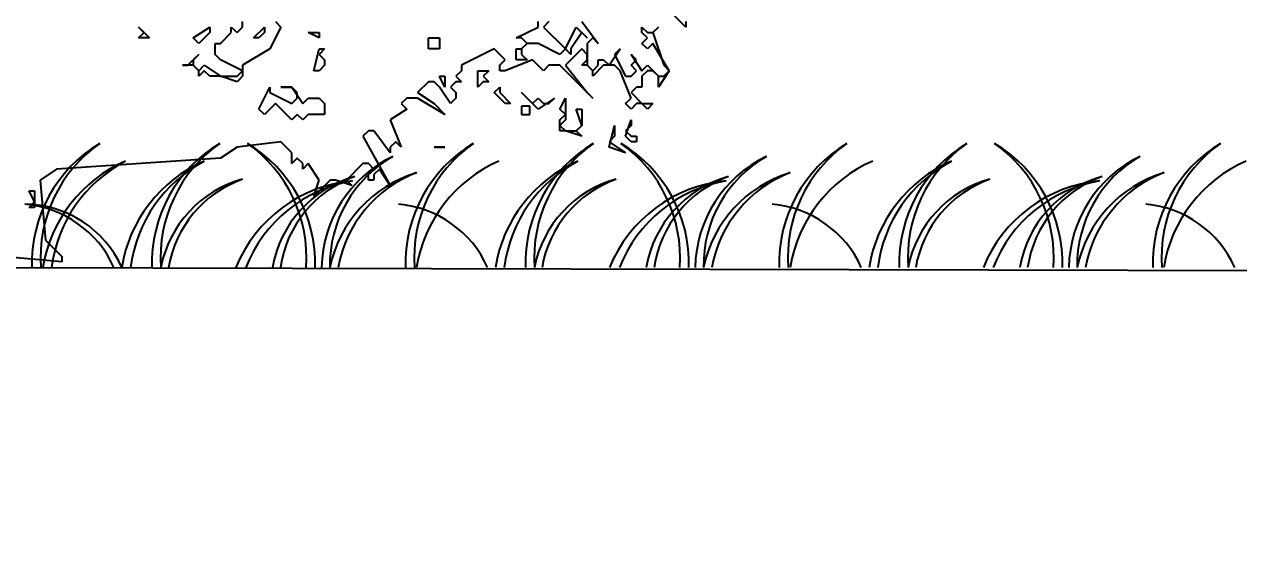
# Model space of a CAD drawing. Header units: millimetres. Extents: x 3633 to 4629, y 3430 to 3787.
# Drawn here: x 4514.41 to 4525.31, y 3708.16 to 3712.97 of the extents above; entities that cross this region are included whole.
import ezdxf

# ---------------------------------------------------------------- set-up
doc = ezdxf.new("R2010")
doc.units = ezdxf.units.MM
doc.styles.add('СПДС', font='isocpeur.ttf')
doc.dimstyles.new('СПДС', dxfattribs={"dimtxt": 1.25, "dimasz": 0.75, "dimexe": 0.3, "dimexo": 0.2, "dimgap": 0.3, "dimtad": 1, "dimrnd": 0.05, "dimzin": 1, "dimtxsty": 'СПДС', "dimblk": 'ARCHTICK', "dimcen": 0.6, "dimclrd": 7, "dimclre": 7, "dimclrt": 7, "dimazin": 0, "dimtfac": 1, "dimtmove": 1, "dimatfit": 3, "dimldrblk": 'OBLIQUE', "dimfxl": 1, "dimlwd": -1, "dimlwe": -1, "dimarcsym": 0})

# ---------------------------------------------------------------- blocks, each defined once
blk = doc.blocks.new('_ArchTick')
at = {"color": 0, "linetype": 'ByBlock', "const_width": 0.15}
blk.add_lwpolyline([(-0.5, -0.5), (0.5, 0.5)], dxfattribs=at)
blk = doc.blocks.new('*D216')
at = {"color": 7, "transparency": 16777216}
for p, q in [((4526.98, 3710.374), (4526.98, 3692.93)), ((4499.48, 3697.997), (4499.48, 3692.93)), ((4499.48, 3693.53), (4526.98, 3693.53))]:
    blk.add_line(p, q, dxfattribs=at)
at = {"layer": 'Defpoints', "color": 0, "transparency": 16777216}
for p in [(4526.98, 3710.774), (4499.48, 3698.397), (4526.98, 3693.53)]:
    blk.add_point(p, dxfattribs=at)
at = {"color": 7, "transparency": 16777216, "xscale": 1.5, "yscale": 1.5, "zscale": 1.5, "rotation": 180}
blk.add_blockref('_ArchTick', (4499.48, 3693.53), dxfattribs=at)
at = {"color": 7, "transparency": 16777216, "xscale": 1.5, "yscale": 1.5, "zscale": 1.5}
blk.add_blockref('_ArchTick', (4526.98, 3693.53), dxfattribs=at)
at = {"color": 7, "transparency": 16777216, "insert": (4513.23, 3695.63), "char_height": 2.5, "attachment_point": 5, "style": 'СПДС'}
blk.add_mtext('5,50', dxfattribs=at)
blk = doc.blocks.new('_Oblique')
at = {"color": 0, "linetype": 'ByBlock', "lineweight": -2}
blk.add_line((-0.5, -0.5), (0.5, 0.5), dxfattribs=at)
blk = doc.blocks.new('Pine 3 Elev_133')
at = {"color": 0}
for p, q in [((954.8, 878.3), (954.8, 898.3)), ((1074.8, 898.3), (1094.8, 878.3)), ((2034.8, 878.3), (2034.8, 898.3)), ((2074.8, 898.3), (2054.8, 878.3)), ((2194.8, 898.3), (2254.8, 818.4)), ((2574.8, 878.3), (2534.8, 918.3)), ((2574.8, 898.3), (2574.8, 878.3)), ((594.8, 858.4), (574.8, 878.3)), ((574.8, 878.3), (614.8, 838.4)), ((574.8, 838.4), (594.8, 858.4)), ((774.8, 838.4), (834.8, 878.3)), ((834.8, 858.4), (794.8, 818.4)), ((834.8, 878.3), (834.8, 858.4)), ((873.8, 818.4), (913.8, 858.4)), ((913.8, 858.4), (913.8, 878.3)), ((913.8, 878.3), (934.8, 858.4)), ((934.8, 858.4), (954.8, 878.3)), ((994.8, 838.4), (1034.8, 878.3)), ((1034.8, 858.4), (1014.8, 838.4)), ((1034.8, 878.3), (1034.8, 858.4)), ((1094.8, 878.3), (1054.8, 798.5)), ((1234.8, 838.4), (1194.8, 858.4)), ((1194.8, 858.4), (1234.8, 858.4)), ((1234.8, 858.4), (1234.8, 838.4)), ((1954.8, 838.4), (2034.8, 878.3)), ((2054.8, 878.3), (2134.8, 798.5)), ((2134.8, 798.5), (2174.8, 878.3)), ((2194.8, 858.4), (2154.8, 798.5)), ((2174.8, 878.3), (2214.8, 838.4)), ((2214.8, 838.4), (2194.8, 858.4)), ((2414.8, 858.4), (2414.8, 878.3)), ((2414.8, 878.3), (2434.8, 858.4)), ((2434.8, 838.4), (2414.8, 858.4)), ((2434.8, 858.4), (2454.8, 858.4)), ((2454.8, 858.4), (2474.8, 878.3)), ((2474.8, 878.3), (2454.8, 858.4)), ((2454.8, 858.4), (2494.8, 738.6)), ((614.8, 838.4), (574.8, 838.4)), ((794.8, 818.4), (774.8, 838.4)), ((854.8, 778.5), (854.8, 818.4)), ((854.8, 818.4), (873.8, 818.4)), ((1014.8, 838.4), (994.8, 838.4)), ((1634.8, 798.5), (1634.8, 838.4)), ((1634.8, 838.4), (1674.8, 838.4)), ((1674.8, 838.4), (1674.8, 798.5)), ((1974.8, 838.4), (1954.8, 838.4)), ((1994.8, 818.4), (1974.8, 838.4)), ((1994.8, 818.4), (1974.8, 798.5)), ((1974.8, 798.5), (1994.8, 818.4)), ((2034.8, 818.4), (1994.8, 818.4)), ((2114.8, 778.5), (2034.8, 818.4)), ((2234.8, 838.4), (2214.8, 818.4)), ((2214.8, 818.4), (2214.8, 738.6)), ((2254.8, 818.4), (2234.8, 838.4)), ((2414.8, 818.4), (2434.8, 838.4)), ((2434.8, 798.5), (2414.8, 818.4)), ((2454.8, 818.4), (2434.8, 798.5)), ((2514.8, 718.6), (2454.8, 818.4)), ((754.8, 738.6), (794.8, 778.5)), ((794.8, 778.5), (774.8, 758.6)), ((774.8, 758.6), (774.8, 738.6)), ((873.8, 758.6), (854.8, 778.5)), ((954.8, 718.6), (873.8, 758.6)), ((1054.8, 798.5), (954.8, 738.6)), ((1214.8, 718.6), (1234.8, 798.5)), ((1234.8, 798.5), (1254.8, 798.5)), ((1254.8, 798.5), (1234.8, 778.5)), ((1234.8, 778.5), (1254.8, 758.6)), ((1254.8, 758.6), (1254.8, 738.6)), ((1654.8, 798.5), (1634.8, 798.5)), ((1674.8, 798.5), (1654.8, 798.5)), ((1874.8, 798.5), (1754.8, 738.6)), ((1914.8, 758.6), (1874.8, 798.5)), ((1894.8, 738.6), (1914.8, 758.6)), ((2014.8, 758.6), (1914.8, 718.6)), ((1954.8, 758.6), (1954.8, 798.5)), ((1954.8, 798.5), (1974.8, 798.5)), ((1994.8, 758.6), (1954.8, 758.6)), ((1974.8, 798.5), (1974.8, 778.5)), ((1974.8, 778.5), (1994.8, 758.6)), ((2054.8, 718.6), (2014.8, 758.6)), ((2134.8, 798.5), (2114.8, 778.5)), ((2194.8, 798.5), (2134.8, 738.6)), ((2154.8, 778.5), (2134.8, 798.5)), ((2154.8, 798.5), (2154.8, 778.5)), ((2214.8, 778.5), (2194.8, 798.5)), ((2194.8, 738.6), (2214.8, 758.6)), ((2214.8, 758.6), (2214.8, 778.5)), ((2254.8, 738.6), (2254.8, 758.6)), ((2254.8, 758.6), (2274.8, 758.6)), ((2274.8, 758.6), (2294.8, 738.6)), ((2294.8, 738.6), (2334.8, 798.5)), ((2334.8, 798.5), (2314.8, 778.5)), ((2314.8, 778.5), (2354.8, 698.7)), ((2394.8, 758.6), (2374.8, 778.5)), ((2374.8, 778.5), (2414.8, 718.6)), ((2374.8, 738.6), (2394.8, 758.6)), ((774.8, 738.6), (734.8, 738.6)), ((734.8, 738.6), (754.8, 738.6)), ((794.8, 718.6), (774.8, 738.6)), ((774.8, 738.6), (794.8, 718.6)), ((794.8, 718.6), (814.8, 738.6)), ((814.8, 718.6), (794.8, 698.7)), ((794.8, 698.7), (794.8, 718.6)), ((814.8, 738.6), (873.8, 698.7)), ((834.8, 698.7), (814.8, 718.6)), ((934.8, 698.7), (954.8, 718.6)), ((954.8, 738.6), (954.8, 698.7)), ((1234.8, 718.6), (1214.8, 718.6)), ((1254.8, 738.6), (1234.8, 718.6)), ((1754.8, 718.6), (1734.8, 698.7)), ((1754.8, 738.6), (1754.8, 718.6)), ((1814.8, 658.7), (1814.8, 718.6)), ((1814.8, 718.6), (1854.8, 718.6)), ((1854.8, 718.6), (1834.8, 698.7)), ((1894.8, 718.6), (1894.8, 738.6)), ((1914.8, 718.6), (1894.8, 718.6)), ((2074.8, 738.6), (2054.8, 718.6)), ((2114.8, 738.6), (2074.8, 738.6)), ((2234.8, 618.8), (2114.8, 738.6)), ((2134.8, 738.6), (2214.8, 638.8)), ((2214.8, 738.6), (2194.8, 738.6)), ((2214.8, 738.6), (2234.8, 718.6)), ((2234.8, 718.6), (2214.8, 738.6)), ((2234.8, 718.6), (2254.8, 738.6)), ((2274.8, 738.6), (2234.8, 698.7)), ((2234.8, 698.7), (2234.8, 718.6)), ((2314.8, 738.6), (2274.8, 738.6)), ((2334.8, 718.6), (2314.8, 738.6)), ((2374.8, 618.8), (2334.8, 718.6)), ((2394.8, 718.6), (2374.8, 738.6)), ((2374.8, 698.7), (2394.8, 718.6)), ((2414.8, 718.6), (2434.8, 738.6)), ((2434.8, 718.6), (2414.8, 698.7)), ((2434.8, 738.6), (2474.8, 698.7)), ((2454.8, 718.6), (2434.8, 718.6)), ((2474.8, 698.7), (2454.8, 718.6)), ((2514.8, 718.6), (2474.8, 658.7)), ((2494.8, 738.6), (2514.8, 718.6)), ((2494.8, 698.7), (2514.8, 718.6)), ((873.8, 698.7), (834.8, 698.7)), ((934.8, 678.7), (873.8, 698.7)), ((873.8, 698.7), (934.8, 698.7)), ((954.8, 698.7), (934.8, 678.7)), ((1634.8, 678.7), (1594.8, 638.8)), ((1654.8, 678.7), (1634.8, 678.7)), ((1674.8, 658.7), (1654.8, 678.7)), ((1694.8, 658.7), (1674.8, 698.7)), ((1674.8, 698.7), (1694.8, 698.7)), ((1694.8, 698.7), (1694.8, 658.7)), ((1734.8, 678.7), (1714.8, 658.7)), ((1734.8, 698.7), (1754.8, 678.7)), ((1754.8, 678.7), (1734.8, 678.7)), ((1834.8, 678.7), (1814.8, 658.7)), ((1834.8, 698.7), (1854.8, 678.7)), ((1854.8, 678.7), (1834.8, 678.7)), ((2354.8, 698.7), (2374.8, 698.7)), ((2414.8, 698.7), (2414.8, 658.7)), ((2474.8, 698.7), (2494.8, 698.7)), ((2474.8, 658.7), (2474.8, 698.7)), ((1014.8, 578.9), (1054.8, 658.7)), ((1054.8, 658.7), (1054.8, 638.8)), ((1054.8, 638.8), (1134.8, 598.9)), ((1134.8, 658.7), (1094.8, 658.7)), ((1094.8, 658.7), (1134.8, 658.7)), ((1154.8, 638.8), (1134.8, 658.7)), ((1134.8, 658.7), (1174.8, 598.9)), ((1154.8, 618.8), (1154.8, 638.8)), ((1594.8, 638.8), (1654.8, 598.9)), ((1714.8, 598.9), (1674.8, 658.7)), ((1714.8, 658.7), (1734.8, 638.8)), ((1734.8, 638.8), (1734.8, 618.8)), ((1874.8, 638.8), (1894.8, 658.7)), ((1914.8, 598.9), (1874.8, 638.8)), ((1894.8, 658.7), (1894.8, 638.8)), ((1894.8, 638.8), (1934.8, 598.9)), ((2034.8, 578.9), (1974.8, 638.8)), ((1974.8, 638.8), (2014.8, 598.9)), ((2214.8, 638.8), (2234.8, 618.8)), ((2394.8, 658.7), (2374.8, 638.8)), ((2374.8, 638.8), (2414.8, 598.9)), ((2414.8, 658.7), (2394.8, 658.7)), ((1034.8, 558.9), (1014.8, 578.9)), ((1074.8, 598.9), (1034.8, 558.9)), ((1134.8, 539), (1074.8, 598.9)), ((1134.8, 598.9), (1154.8, 618.8)), ((1174.8, 598.9), (1194.8, 618.8)), ((1194.8, 618.8), (1234.8, 618.8)), ((1234.8, 618.8), (1254.8, 598.9)), ((1254.8, 598.9), (1254.8, 558.9)), ((1554.8, 578.9), (1494.8, 539)), ((1554.8, 618.8), (1534.8, 598.9)), ((1534.8, 598.9), (1554.8, 578.9)), ((1594.8, 618.8), (1554.8, 618.8)), ((1694.8, 558.9), (1594.8, 618.8)), ((1654.8, 598.9), (1694.8, 558.9)), ((1734.8, 618.8), (1714.8, 598.9)), ((1934.8, 598.9), (1914.8, 598.9)), ((2004.8, 588.9), (1974.8, 588.9)), ((1974.8, 588.9), (1974.8, 558.9)), ((2004.8, 558.9), (2004.8, 588.9)), ((2014.8, 598.9), (2034.8, 618.8)), ((2034.8, 618.8), (2054.8, 598.9)), ((2094.8, 618.8), (2034.8, 578.9)), ((2054.8, 598.9), (2074.8, 598.9)), ((2074.8, 598.9), (2094.8, 618.8)), ((2114.8, 578.9), (2134.8, 618.8)), ((2134.8, 558.9), (2114.8, 578.9)), ((2134.8, 618.8), (2134.8, 539)), ((2194.8, 519), (2174.8, 578.9)), ((2174.8, 578.9), (2194.8, 578.9)), ((2194.8, 578.9), (2194.8, 519)), ((2354.8, 598.9), (2374.8, 618.8)), ((2374.8, 578.9), (2354.8, 598.9)), ((2394.8, 598.9), (2374.8, 578.9)), ((2414.8, 598.9), (2394.8, 598.9)), ((2414.8, 598.9), (2454.8, 598.9)), ((2434.8, 578.9), (2414.8, 598.9)), ((2454.8, 598.9), (2434.8, 578.9)), ((1154.8, 558.9), (1134.8, 539)), ((1174.8, 539), (1154.8, 558.9)), ((1194.8, 558.9), (1174.8, 539)), ((1254.8, 558.9), (1194.8, 558.9)), ((1494.8, 539), (1534.8, 439.2)), ((1974.8, 558.9), (2004.8, 558.9)), ((2114.8, 539), (2134.8, 558.9)), ((2114.8, 499), (2114.8, 539)), ((2134.8, 539), (2114.8, 519)), ((2354.8, 479.1), (2374.8, 539)), ((2374.8, 539), (2374.8, 519)), ((1414.8, 499), (1394.8, 479.1)), ((1434.8, 499), (1414.8, 499)), ((1494.8, 419.2), (1434.8, 499)), ((2114.8, 519), (2134.8, 499)), ((2134.8, 499), (2114.8, 499)), ((2134.8, 499), (2174.8, 499)), ((2194.8, 479.1), (2134.8, 499)), ((2174.8, 499), (2194.8, 519)), ((2194.8, 519), (2174.8, 499)), ((2174.8, 499), (2194.8, 479.1)), ((2294.8, 439.2), (2314.8, 519)), ((2314.8, 519), (2314.8, 479.1)), ((2374.8, 519), (2354.8, 499)), ((2354.8, 499), (2374.8, 479.1)), ((1094.8, 459.1), (934.8, 439.2)), ((1134.8, 419.2), (1094.8, 459.1)), ((1394.8, 479.1), (1494.8, 299.4)), ((1514.8, 459.1), (1494.8, 439.2)), ((1534.8, 439.2), (1514.8, 459.1)), ((2314.8, 479.1), (2294.8, 459.1)), ((2294.8, 459.1), (2354.8, 419.2)), ((2374.8, 459.1), (2354.8, 479.1)), ((2374.8, 479.1), (2394.8, 479.1)), ((2394.8, 459.1), (2374.8, 459.1)), ((2394.8, 479.1), (2394.8, 459.1)), ((934.8, 439.2), (873.8, 399.2)), ((1134.8, 379.3), (1134.8, 419.2)), ((1494.8, 439.2), (1494.8, 419.2)), ((1694.8, 439.2), (1654.8, 439.2)), ((1654.8, 439.2), (1694.8, 439.2)), ((2354.8, 419.2), (2294.8, 439.2)), ((274.8, 359.3), (214.8, 319.4)), ((873.8, 399.2), (274.8, 359.3)), ((1154.8, 399.2), (1134.8, 379.3)), ((1174.8, 379.3), (1154.8, 399.2)), ((1194.8, 379.3), (1174.8, 359.3)), ((1174.8, 359.3), (1174.8, 379.3)), ((1234.8, 319.4), (1194.8, 379.3)), ((1394.8, 379.3), (1334.8, 319.4)), ((1414.8, 379.3), (1394.8, 379.3)), ((1434.8, 359.3), (1414.8, 379.3)), ((1414.8, 339.4), (1434.8, 359.3)), ((1454.8, 359.3), (1434.8, 339.4)), ((1494.8, 299.4), (1454.8, 359.3)), ((214.8, 319.4), (234.8, 99.8)), ((1274.8, 319.4), (1214.8, 259.5)), ((1214.8, 259.5), (1234.8, 319.4)), ((1294.8, 319.4), (1274.8, 319.4)), ((1354.8, 299.4), (1294.8, 319.4)), ((1334.8, 319.4), (1354.8, 299.4)), ((1414.8, 319.4), (1414.8, 339.4)), ((1434.8, 319.4), (1414.8, 319.4)), ((1434.8, 339.4), (1434.8, 319.4)), ((194.8, 239.5), (174.8, 279.5)), ((174.8, 279.5), (194.8, 279.5)), ((194.8, 279.5), (194.8, 219.6)), ((174.8, 219.6), (194.8, 239.5)), ((194.8, 219.6), (174.8, 219.6)), ((234.8, 99.8), (294.8, 39.9)), ((294.8, 20), (74.8, 39.9)), ((294.8, 39.9), (294.8, 20))]:
    blk.add_line(p, q, dxfattribs=at)

msp = doc.modelspace()

# ---------------------------------------------------------------- linework, layer by layer
at = {"color": 0}
msp.add_line((4514.316, 3710.79), (4526.979, 3710.759), dxfattribs=at)
for centre, radius, start, end in [((4515.733, 3710.828), 1.253, 120.9153, 181.7436), ((4515.811, 3710.879), 1.253, 125.1975, 184.082), ((4516.81, 3710.828), 1.253, 120.9153, 181.7436), ((4516.888, 3710.879), 1.253, 125.1975, 184.082), ((4515.77, 3710.828), 1.253, 358.2564, 59.0847), ((4515.692, 3710.879), 1.253, 355.918, 54.8025), ((4519.085, 3710.828), 1.253, 120.9153, 181.7436), ((4519.164, 3710.879), 1.253, 125.1975, 184.082), ((4520.162, 3710.828), 1.253, 120.9153, 181.7436), ((4520.241, 3710.879), 1.253, 125.1975, 184.082), ((4519.123, 3710.828), 1.253, 358.2564, 59.0847), ((4519.044, 3710.879), 1.253, 355.918, 54.8025), ((4522.438, 3710.828), 1.253, 120.9153, 181.7436), ((4522.516, 3710.879), 1.253, 125.1975, 184.082), ((4523.515, 3710.828), 1.253, 120.9153, 181.7436), ((4523.593, 3710.879), 1.253, 125.1975, 184.082), ((4522.475, 3710.828), 1.253, 358.2564, 59.0847), ((4522.397, 3710.879), 1.253, 355.918, 54.8025), ((4525.791, 3710.828), 1.253, 120.9153, 181.7436), ((4525.869, 3710.879), 1.253, 125.1975, 184.082), ((4515.817, 3710.593), 1.253, 113.3716, 170.93), ((4515.901, 3710.633), 1.253, 117.6539, 172.7928), ((4516.524, 3710.593), 1.253, 113.3716, 170.93), ((4516.609, 3710.633), 1.253, 117.6539, 172.7928), ((4518.208, 3710.77), 1.128, 115.7068, 178.9593), ((4518.282, 3710.809), 1.128, 119.989, 180.9593), ((4519.169, 3710.593), 1.253, 113.3716, 170.93), ((4519.877, 3710.593), 1.253, 113.3716, 170.93), ((4519.962, 3710.633), 1.253, 117.6539, 172.7928), ((4521.56, 3710.77), 1.128, 115.7068, 178.9593), ((4521.635, 3710.809), 1.128, 119.989, 180.9593), ((4522.522, 3710.593), 1.253, 113.3716, 170.93), ((4523.23, 3710.593), 1.253, 113.3716, 170.93), ((4523.314, 3710.633), 1.253, 117.6539, 172.7928), ((4524.913, 3710.77), 1.128, 115.7068, 178.9593), ((4524.987, 3710.809), 1.128, 119.989, 180.9593), ((4525.874, 3710.593), 1.253, 113.3716, 170.93), ((4518.259, 3710.56), 1.128, 106.7576, 168.2484), ((4518.338, 3710.588), 1.128, 111.0398, 169.6613), ((4521.611, 3710.56), 1.128, 106.7576, 168.2484), ((4521.691, 3710.588), 1.128, 111.0398, 169.6613), ((4524.964, 3710.56), 1.128, 106.7576, 168.2484), ((4525.044, 3710.588), 1.128, 111.0398, 169.6613), ((4516.642, 3710.595), 1.023, 105.3788, 169.0232), ((4516.715, 3710.618), 1.023, 109.661, 170.3333), ((4517.473, 3710.319), 1.253, 95.3506, 157.9162), ((4517.566, 3710.331), 1.253, 99.6328, 158.5173), ((4517.649, 3710.618), 1.023, 105.3788, 170.2977), ((4517.722, 3710.641), 1.023, 109.661, 171.6027), ((4519.994, 3710.595), 1.023, 105.3788, 169.0232), ((4520.067, 3710.618), 1.023, 109.661, 170.3333), ((4520.826, 3710.319), 1.253, 95.3506, 157.9162), ((4520.919, 3710.331), 1.253, 99.6328, 158.5173), ((4521.002, 3710.618), 1.023, 105.3788, 170.2977), ((4521.075, 3710.641), 1.023, 109.661, 171.6027), ((4523.347, 3710.595), 1.023, 105.3788, 169.0232), ((4523.42, 3710.618), 1.023, 109.661, 170.3333), ((4524.179, 3710.319), 1.253, 95.3506, 157.9162), ((4524.271, 3710.331), 1.253, 99.6328, 158.5173), ((4524.354, 3710.618), 1.023, 105.3788, 170.2977), ((4524.427, 3710.641), 1.023, 109.661, 171.6027), ((4514.407, 3710.391), 0.967, 24.414, 89.3231), ((4514.334, 3710.394), 0.967, 24.1831, 85.0409), ((4517.687, 3710.394), 0.967, 24.1831, 85.0409), ((4521.04, 3710.394), 0.967, 24.1831, 85.0409), ((4524.392, 3710.394), 0.967, 24.1831, 85.0409)]:
    msp.add_arc(centre, radius, start, end, dxfattribs=at)

# ---------------------------------------------------------------- block references
at = {"color": 0, "xscale": 0.002454764377558604, "yscale": 0.002454764377558604, "zscale": 0.002454764377558604}
msp.add_blockref('Pine 3 Elev_133', (4514.027, 3710.79), dxfattribs=at)

# ---------------------------------------------------------------- dimensions: what is measured, and where the dimension line sits
at = {"color": 0}
dim = msp.add_linear_dim(base=(4526.98, 3693.53), p1=(4499.48, 3698.397), p2=(4526.98, 3710.774), angle=180, dimstyle='СПДС', override={"dimscale": 2, "dimlfac": 0.2}, dxfattribs=at)
dim.commit()
dim.dimension.update_dxf_attribs({"geometry": '*D216', "text_midpoint": (4513.23, 3695.63)})

doc.saveas('drawing.dxf')
